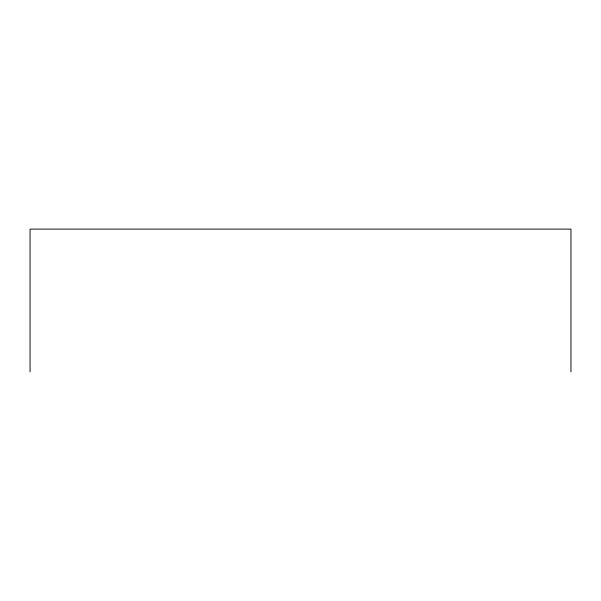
<?xml version="1.0" encoding="UTF-8"?>
<svg xmlns="http://www.w3.org/2000/svg" width="601" height="601" viewBox="0 0 601 601"><rect width="100%" height="100%" fill="white"/><g stroke="black" fill="none" stroke-linecap="round" stroke-linejoin="round"><path stroke-width="0.9" d="M570.95 371.891L570.95 229.109L30.05 229.109L30.05 371.891"/></g></svg>
